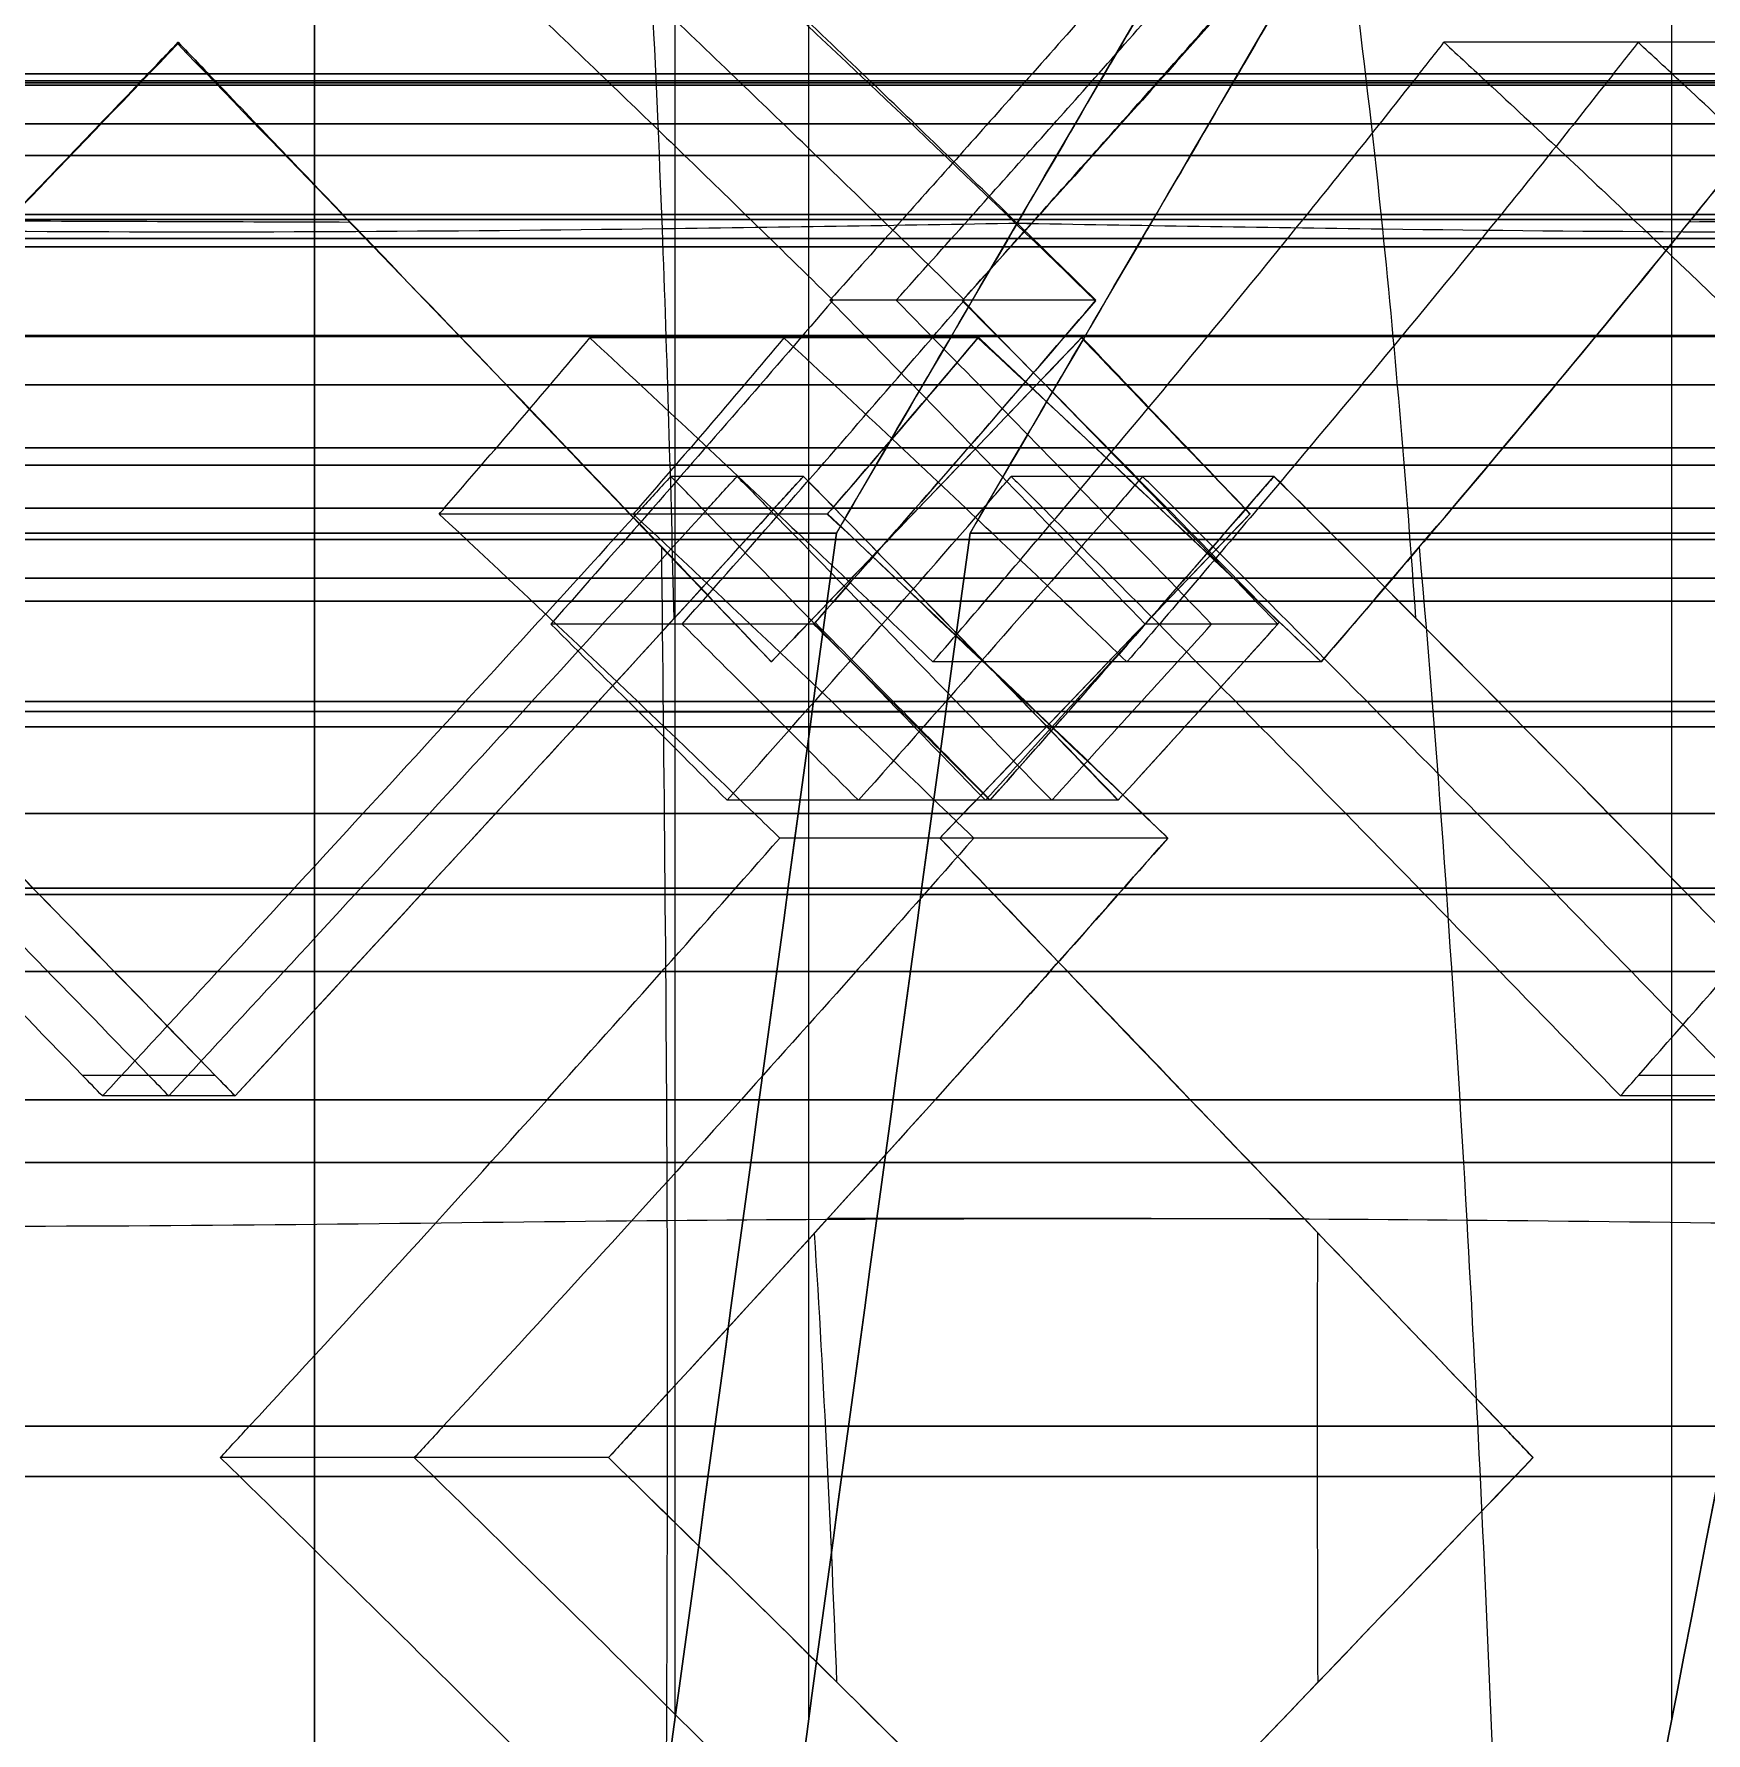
# Model space of a CAD drawing. Header units: millimetres. Extents: x -184 to 184, y -148 to 146.
# Drawn here: x 16.05 to 33.5, y 14.46 to 32.2 of the extents above; entities that cross this region are included whole.
import ezdxf

# ---------------------------------------------------------------- set-up
doc = ezdxf.new("R2010")
doc.units = ezdxf.units.MM
doc.header["$MEASUREMENT"] = 0
doc.layers.add('Rim', color=1, linetype='Continuous', true_color=0xff0000)
doc.layers.add('Tyre', color=7, linetype='Continuous', true_color=0x000000)

msp = doc.modelspace()

# ---------------------------------------------------------------- linework, layer by layer
at = {"layer": 'Rim', "extrusion": (0, 1, 0)}
msp.add_circle((0, 0, 31.782), 44.681, dxfattribs=at)
at = {"layer": 'Rim', "extrusion": (-3.61831e-16, 1, 0)}
msp.add_circle((0, 0, 25.229), 39.275, dxfattribs=at)
at = {"layer": 'Rim', "extrusion": (0, 1, 0)}
for start, end in [(91.5911, 133.4089), (226.5911, 268.4089), (136.5911, 178.4089), (181.5911, 223.4089)]:
    msp.add_arc((0, 0, 26.987), 35.54, start, end, dxfattribs=at)
at = {"layer": 'Rim'}
for points, degree in [([(18.974, 40.039, 0.987), (18.974, 20.938, 0.987), (18.974, 1.837, 0.987)], 2), ([(18.974, 1.837, -0.987), (18.974, 20.938, -0.987), (18.974, 40.039, -0.987)], 2), ([(22.736, 40.039, -24.131), (22.736, 27.312, -24.131), (22.736, 14.584, -24.131)], 2), ([(22.736, 40.039, 24.131), (22.736, 27.312, 24.131), (22.736, 14.584, 24.131)], 2), ([(24.131, 40.039, -22.736), (24.131, 27.312, -22.736), (24.131, 14.584, -22.736)], 2), ([(24.131, 40.039, 22.736), (24.131, 27.312, 22.736), (24.131, 14.584, 22.736)], 2), ([(33.14, 40.039, 0.987), (33.14, 27.312, 0.987), (33.14, 14.584, 0.987)], 2), ([(33.14, 40.039, -0.987), (33.14, 27.312, -0.987), (33.14, 14.584, -0.987)], 2), ([(24.423, 26.987, 25.818), (23.249, 18.358, 24.645), (22.075, 9.73, 23.471), (20.901, 1.102, 22.297)], 3), ([(20.901, 1.102, -22.297), (22.075, 9.73, -23.471), (23.249, 18.359, -24.645), (24.423, 26.987, -25.818)], 3), ([(22.297, 1.102, 20.901), (23.471, 9.73, 22.075), (24.645, 18.359, 23.249), (25.818, 26.987, 24.423)], 3), ([(25.818, 26.987, -24.423), (24.645, 18.358, -23.249), (23.471, 9.73, -22.075), (22.297, 1.102, -20.901)], 3), ([(35.526, 26.987, 0.987), (33.866, 18.358, 0.987), (32.206, 9.73, 0.987), (30.546, 1.102, 0.987)], 3), ([(30.546, 1.102, -0.987), (32.206, 9.73, -0.987), (33.866, 18.359, -0.987), (35.526, 26.987, -0.987)], 3)]:
    msp.add_open_spline(points, degree=degree, dxfattribs=at)
for points, knots in [([(32.039, 40.039, 33.435), (30.77, 37.864, 32.166), (29.501, 35.688, 30.896), (26.962, 31.337, 28.357), (25.692, 29.162, 27.088), (24.423, 26.987, 25.818)], [0, 0, 0, 0, 8.461505, 8.461505, 16.923011, 16.923011, 16.923011, 16.923011]), ([(24.423, 26.987, -25.818), (25.533, 28.889, -26.929), (26.718, 30.92, -28.114), (29.272, 35.296, -30.667), (30.619, 37.605, -32.015), (32.039, 40.039, -33.435)], [0, 0, 0, 0, 8.466131, 8.466131, 16.923011, 16.923011, 16.923011, 16.923011]), ([(25.818, 26.987, 24.423), (26.929, 28.889, 25.533), (28.114, 30.92, 26.718), (30.667, 35.296, 29.272), (32.015, 37.605, 30.619), (33.435, 40.039, 32.039)], [0, 0, 0, 0, 8.466131, 8.466131, 16.923011, 16.923011, 16.923011, 16.923011]), ([(33.435, 40.039, -32.039), (32.166, 37.864, -30.77), (30.896, 35.688, -29.501), (28.357, 31.337, -26.962), (27.088, 29.162, -25.692), (25.818, 26.987, -24.423)], [0, 0, 0, 0, 8.461505, 8.461505, 16.923011, 16.923011, 16.923011, 16.923011])]:
    msp.add_open_spline(points, degree=3, knots=knots, dxfattribs=at)
at = {"layer": 'Tyre'}
for p, q in [((17.552, 32.11, 127.791), (17.552, 32.11, 117.624)), ((34.816, 32.11, -124.203), (30.765, 32.11, -114.878)), ((17.149, 31.688, 128.005), (17.149, 31.688, 117.838)), ((17.956, 31.688, 127.89), (17.956, 31.688, 117.723)), ((24.794, 31.688, 126.773), (22.051, 31.688, 116.983)), ((27.768, 31.688, -126.155), (26.384, 31.688, -116.082)), ((34.485, 31.688, -124.456), (30.435, 31.688, -115.13)), ((35.272, 31.688, -124.239), (31.221, 31.688, -114.914)), ((19.321, 30.262, 128.175), (19.321, 30.262, 118.008)), ((26.269, 30.262, 126.975), (23.525, 30.262, 117.185)), ((26.496, 30.262, -126.927), (25.112, 30.262, -116.855)), ((33.346, 30.262, -125.261), (29.296, 30.262, -115.935)), ((36.791, 30.262, -124.31), (32.741, 30.262, -114.985)), ((25.739, 29.418, -127.35), (24.354, 29.418, -117.278)), ((27.132, 29.418, 127.061), (24.388, 29.418, 117.271)), ((25.9, 29.024, -127.343), (21.85, 29.024, -118.018)), ((26.981, 29.024, 127.119), (26.981, 29.024, 116.951)), ((24.079, 27.579, -128.195), (22.694, 27.579, -118.122)), ((28.991, 27.579, 127.174), (26.248, 27.579, 117.384)), ((24.328, 27.185, -128.14), (20.277, 27.185, -118.815)), ((24.381, 27.246, -128.115), (20.33, 27.246, -118.79)), ((22.208, 27.246, 128.555), (22.208, 27.246, 118.388)), ((23.777, 27.246, -128.337), (22.392, 27.246, -118.265)), ((25.249, 27.246, 128.046), (22.506, 27.246, 118.256)), ((24.404, 27.246, -128.218), (23.019, 27.246, -118.146)), ((27.799, 27.246, -127.443), (23.748, 27.246, -118.118)), ((25.279, 27.246, 127.967), (25.279, 27.246, 117.799)), ((28.702, 27.246, 127.325), (25.959, 27.246, 117.535)), ((27.858, 27.246, -127.504), (26.474, 27.246, -117.432)), ((29.325, 27.246, 127.184), (26.581, 27.246, 117.394)), ((30.851, 27.246, -126.759), (26.8, 27.246, -117.434)), ((28.682, 27.246, 127.221), (28.682, 27.246, 117.054)), ((28.74, 27.185, 127.223), (28.74, 27.185, 117.056)), ((24.185, 26.036, 128.542), (21.442, 26.036, 118.752)), ((29.032, 26.036, -127.535), (27.647, 26.036, -117.462)), ((23.743, 25.642, 128.655), (23.743, 25.642, 118.488)), ((29.482, 25.642, -127.462), (25.431, 25.642, -118.137)), ((25.106, 25.118, 128.574), (22.363, 25.118, 118.784)), ((28.2, 25.118, -127.931), (26.815, 25.118, -117.858)), ((26.025, 24.197, 128.586), (23.281, 24.197, 118.796)), ((27.362, 24.197, -128.308), (25.978, 24.197, -118.236)), ((20.866, 24.059, -129.562), (19.481, 24.059, -119.49)), ((27.618, 24.059, -128.203), (23.567, 24.059, -118.878)), ((25.748, 24.059, 128.592), (25.748, 24.059, 118.425)), ((32.482, 24.059, 127.148), (29.739, 24.059, 117.358)), ((27.883, 23.803, -128.199), (23.832, 23.803, -118.873)), ((25.503, 23.803, 128.693), (25.503, 23.803, 118.526)), ((17.937, 21.326, -130.493), (16.553, 21.326, -120.42)), ((35.539, 21.326, 126.835), (32.796, 21.326, 117.045)), ((18.146, 21.111, -130.499), (16.762, 21.111, -120.426)), ((35.35, 21.111, 126.924), (32.607, 21.111, 117.134)), ((25.455, 21.072, -129.171), (21.405, 21.072, -119.846)), ((28.117, 21.072, 128.618), (28.117, 21.072, 118.451)), ((22.345, 17.662, -130.204), (18.294, 17.662, -120.879)), ((31.382, 17.662, 128.326), (31.382, 17.662, 118.159)), ((22.043, 17.335, -130.294), (17.992, 17.335, -120.968)), ((31.694, 17.335, 128.288), (31.694, 17.335, 118.121))]:
    msp.add_line(p, q, dxfattribs=at)
at = {"layer": 'Tyre', "extrusion": (0, 1, 0)}
for centre, radius in [((-0.002, 0, 31.688), 124.781), ((-0.002, 0, 31.709), 120.479), ((-0.002, 0, 31.663), 49.475), ((-0.002, 0, 31.258), 44.181), ((-0.002, 0, 30.929), 48.861), ((-0.002, 0, 30.262), 125.267), ((-0.002, 0, 30.312), 121.025), ((-0.002, 0, 30.063), 48.21), ((-0.002, 0, 29.975), 43.364), ((-0.002, 0, 29.039), 121.458), ((-0.002, 0, 29.051), 47.517), ((-0.002, 0, 28.534), 42.502), ((-0.002, 0, 27.877), 46.77), ((-0.002, 0, 27.694), 121.862), ((-0.002, 0, 27.246), 126.118), ((-0.002, 0, 26.919), 41.58), ((-0.002, 0, 26.517), 45.956), ((-0.002, 0, 26.277), 122.237), ((-0.002, 0, 25.123), 40.59), ((-0.002, 0, 24.965), 45.07), ((-0.002, 0, 24.059), 126.825), ((-0.002, 0, 23.28), 122.902), ((-0.002, 0, 23.214), 44.105), ((-0.002, 0, 22.411), 41.393), ((-0.002, 0, 21.072), 127.353), ((-0.002, 0, 20.415), 123.407), ((-0.002, 0, 17.662), 127.831), ((-0.002, 0, 17.139), 123.865)]:
    msp.add_circle(centre, radius, dxfattribs=at)
at = {"layer": 'Tyre'}
for points, knots in [([(22.729, 26.095, -128.806), (22.697, 27.467, -128.49), (22.557, 32.246, -127.171), (22.247, 37.279, -124.508), (21.786, 41.714, -121.472), (21.712, 42.392, -120.995)], [69.86476, 69.86476, 69.86476, 69.86476, 73.999983, 84.400301, 86.169776, 86.169776, 86.169776, 86.169776]), ([(30.472, 26.095, 127.197), (30.376, 27.467, 126.895), (29.978, 32.246, 125.629), (29.202, 37.279, 123.063), (28.415, 41.714, 120.094), (28.293, 42.392, 119.627)], [69.86476, 69.86476, 69.86476, 69.86476, 73.999983, 84.400301, 86.169776, 86.169776, 86.169776, 86.169776]), ([(17.559, 35.886, 115.843), (17.957, 35.526, 115.986), (18.356, 35.161, 116.117), (18.755, 34.793, 116.236), (19.295, 34.295, 116.397), (19.836, 33.791, 116.537), (20.376, 33.282, 116.659), (20.935, 32.756, 116.785), (21.493, 32.224, 116.892), (22.051, 31.688, 116.983), (22.543, 31.216, 117.062), (23.035, 30.74, 117.129), (23.525, 30.262, 117.185), (23.813, 29.981, 117.217), (24.101, 29.7, 117.246), (24.388, 29.418, 117.271)], [-973.622347, -973.622347, -973.622347, -973.622347, -971.954081, -971.954081, -971.954081, -969.69815, -969.69815, -969.69815, -967.363104, -967.363104, -967.363104, -965.301067, -965.301067, -965.301067, -964.090916, -964.090916, -964.090916, -964.090916]), ([(25.76, 29.418, 122.166), (25.473, 29.7, 122.141), (25.185, 29.981, 122.112), (24.897, 30.262, 122.08), (24.406, 30.74, 122.024), (23.915, 31.216, 121.957), (23.422, 31.688, 121.878), (22.865, 32.224, 121.787), (22.306, 32.756, 121.68), (21.747, 33.282, 121.554), (21.208, 33.791, 121.432), (20.667, 34.295, 121.292), (20.127, 34.793, 121.131), (19.728, 35.161, 121.012), (19.329, 35.526, 120.881), (18.93, 35.886, 120.738)], [964.090916, 964.090916, 964.090916, 964.090916, 965.301067, 965.301067, 965.301067, 967.363104, 967.363104, 967.363104, 969.69815, 969.69815, 969.69815, 971.954081, 971.954081, 971.954081, 973.622347, 973.622347, 973.622347, 973.622347]), ([(20.295, 35.869, 125.602), (20.886, 35.308, 125.781), (21.483, 34.75, 125.951), (22.652, 33.658, 126.256), (23.224, 33.125, 126.393), (24.912, 31.544, 126.753), (26.022, 30.489, 126.932), (27.127, 29.411, 127.042)], [-470.92901, -470.92901, -470.92901, -470.92901, -468.423682, -468.423682, -466.041244, -466.041244, -461.397579, -461.397579, -461.397579, -461.397579]), ([(27.132, 29.418, 127.061), (26.844, 29.7, 127.036), (26.557, 29.981, 127.007), (26.269, 30.262, 126.975), (25.778, 30.74, 126.919), (25.286, 31.216, 126.852), (24.794, 31.688, 126.773), (24.236, 32.224, 126.682), (23.678, 32.756, 126.576), (23.119, 33.282, 126.449), (22.579, 33.791, 126.327), (22.038, 34.295, 126.187), (21.499, 34.793, 126.026), (21.099, 35.161, 125.907), (20.7, 35.526, 125.776), (20.302, 35.886, 125.633)], [964.090916, 964.090916, 964.090916, 964.090916, 965.301067, 965.301067, 965.301067, 967.363104, 967.363104, 967.363104, 969.69815, 969.69815, 969.69815, 971.954081, 971.954081, 971.954081, 973.622347, 973.622347, 973.622347, 973.622347]), ([(30.05, 35.886, -113.247), (29.742, 35.526, -113.537), (29.428, 35.161, -113.816), (29.109, 34.793, -114.085), (28.678, 34.295, -114.447), (28.238, 33.791, -114.791), (27.791, 33.282, -115.118), (27.329, 32.756, -115.457), (26.859, 32.224, -115.777), (26.384, 31.688, -116.082), (25.964, 31.216, -116.351), (25.54, 30.74, -116.609), (25.112, 30.262, -116.855), (24.86, 29.981, -117), (24.608, 29.7, -117.14), (24.354, 29.418, -117.278)], [-973.622347, -973.622347, -973.622347, -973.622347, -971.954081, -971.954081, -971.954081, -969.69815, -969.69815, -969.69815, -967.363104, -967.363104, -967.363104, -965.301067, -965.301067, -965.301067, -964.090916, -964.090916, -964.090916, -964.090916]), ([(25.047, 29.418, -122.314), (25.3, 29.7, -122.177), (25.553, 29.981, -122.036), (25.804, 30.262, -121.891), (26.232, 30.74, -121.645), (26.656, 31.216, -121.388), (27.076, 31.688, -121.118), (27.551, 32.224, -120.814), (28.021, 32.756, -120.493), (28.483, 33.282, -120.154), (28.93, 33.791, -119.828), (29.37, 34.295, -119.484), (29.801, 34.793, -119.121), (30.12, 35.161, -118.853), (30.434, 35.526, -118.573), (30.742, 35.886, -118.283)], [964.090916, 964.090916, 964.090916, 964.090916, 965.301067, 965.301067, 965.301067, 967.363104, 967.363104, 967.363104, 969.69815, 969.69815, 969.69815, 971.954081, 971.954081, 971.954081, 973.622347, 973.622347, 973.622347, 973.622347]), ([(31.428, 35.869, -123.289), (30.957, 35.308, -123.688), (30.478, 34.75, -124.082), (29.527, 33.658, -124.827), (29.057, 33.125, -125.18), (27.653, 31.544, -126.184), (26.706, 30.489, -126.79), (25.735, 29.411, -127.331)], [-470.92901, -470.92901, -470.92901, -470.92901, -468.423682, -468.423682, -466.041244, -466.041244, -461.397579, -461.397579, -461.397579, -461.397579]), ([(25.739, 29.418, -127.35), (25.992, 29.7, -127.213), (26.245, 29.981, -127.072), (26.496, 30.262, -126.927), (26.924, 30.74, -126.681), (27.348, 31.216, -126.424), (27.768, 31.688, -126.155), (28.244, 32.224, -125.85), (28.713, 32.756, -125.529), (29.176, 33.282, -125.191), (29.622, 33.791, -124.864), (30.062, 34.295, -124.52), (30.493, 34.793, -124.157), (30.812, 35.161, -123.889), (31.126, 35.526, -123.61), (31.434, 35.886, -123.319)], [964.090916, 964.090916, 964.090916, 964.090916, 965.301067, 965.301067, 965.301067, 967.363104, 967.363104, 967.363104, 969.69815, 969.69815, 969.69815, 971.954081, 971.954081, 971.954081, 973.622347, 973.622347, 973.622347, 973.622347]), ([(11.361, 25.642, 130.392), (11.875, 26.178, 130.226), (12.387, 26.713, 130.051), (12.897, 27.246, 129.865), (13.867, 28.26, 129.511), (14.83, 29.266, 129.117), (15.783, 30.262, 128.676), (16.241, 30.74, 128.464), (16.696, 31.216, 128.241), (17.149, 31.688, 128.005), (17.283, 31.829, 127.935), (17.418, 31.97, 127.863), (17.552, 32.11, 127.791)], [522.76178, 522.76178, 522.76178, 522.76178, 525.044749, 525.044749, 525.044749, 529.386131, 529.386131, 529.386131, 531.47209, 531.47209, 531.47209, 532.093883, 532.093883, 532.093883, 532.093883]), ([(17.552, 32.11, 117.624), (17.418, 31.97, 117.696), (17.283, 31.829, 117.768), (17.149, 31.688, 117.838), (16.696, 31.216, 118.074), (16.241, 30.74, 118.297), (15.783, 30.262, 118.509), (14.83, 29.266, 118.95), (13.867, 28.26, 119.344), (12.897, 27.246, 119.698), (12.387, 26.713, 119.884), (11.875, 26.178, 120.059), (11.361, 25.642, 120.225)], [-532.093883, -532.093883, -532.093883, -532.093883, -531.47209, -531.47209, -531.47209, -529.386131, -529.386131, -529.386131, -525.044749, -525.044749, -525.044749, -522.76178, -522.76178, -522.76178, -522.76178]), ([(11.361, 25.642, 125.308), (11.875, 26.178, 125.143), (12.387, 26.713, 124.967), (12.897, 27.246, 124.781), (13.867, 28.26, 124.427), (14.83, 29.266, 124.034), (15.783, 30.262, 123.592), (16.241, 30.74, 123.38), (16.696, 31.216, 123.157), (17.149, 31.688, 122.921), (17.283, 31.829, 122.851), (17.418, 31.97, 122.78), (17.552, 32.11, 122.707)], [522.76178, 522.76178, 522.76178, 522.76178, 525.044749, 525.044749, 525.044749, 529.386131, 529.386131, 529.386131, 531.47209, 531.47209, 531.47209, 532.093883, 532.093883, 532.093883, 532.093883]), ([(17.552, 32.11, 127.791), (17.687, 31.97, 127.825), (17.821, 31.829, 127.858), (17.956, 31.688, 127.89), (18.41, 31.214, 127.998), (18.865, 30.738, 128.093), (19.321, 30.262, 128.175), (20.28, 29.261, 128.349), (21.244, 28.253, 128.472), (22.208, 27.246, 128.555), (22.719, 26.712, 128.6), (23.231, 26.177, 128.632), (23.743, 25.642, 128.655)], [532.093883, 532.093883, 532.093883, 532.093883, 532.686045, 532.686045, 532.686045, 534.681597, 534.681597, 534.681597, 538.874348, 538.874348, 538.874348, 541.097887, 541.097887, 541.097887, 541.097887]), ([(23.743, 25.642, 118.488), (23.231, 26.177, 118.465), (22.719, 26.712, 118.432), (22.208, 27.246, 118.388), (21.244, 28.253, 118.305), (20.28, 29.261, 118.182), (19.321, 30.262, 118.008), (18.865, 30.738, 117.925), (18.41, 31.214, 117.831), (17.956, 31.688, 117.723), (17.821, 31.829, 117.691), (17.687, 31.97, 117.658), (17.552, 32.11, 117.624)], [-541.097887, -541.097887, -541.097887, -541.097887, -538.874348, -538.874348, -538.874348, -534.681597, -534.681597, -534.681597, -532.686045, -532.686045, -532.686045, -532.093883, -532.093883, -532.093883, -532.093883]), ([(17.552, 32.11, 122.707), (17.687, 31.97, 122.742), (17.821, 31.829, 122.775), (17.956, 31.688, 122.807), (18.41, 31.214, 122.915), (18.865, 30.738, 123.009), (19.321, 30.262, 123.092), (20.28, 29.261, 123.266), (21.244, 28.253, 123.389), (22.208, 27.246, 123.472), (22.719, 26.712, 123.516), (23.231, 26.177, 123.549), (23.743, 25.642, 123.571)], [532.093883, 532.093883, 532.093883, 532.093883, 532.686045, 532.686045, 532.686045, 534.681597, 534.681597, 534.681597, 538.874348, 538.874348, 538.874348, 541.097887, 541.097887, 541.097887, 541.097887]), ([(25.431, 25.642, -118.137), (25.892, 26.177, -117.912), (26.348, 26.712, -117.678), (26.8, 27.246, -117.434), (27.651, 28.253, -116.974), (28.486, 29.261, -116.477), (29.296, 30.262, -115.935), (29.681, 30.738, -115.678), (30.061, 31.214, -115.41), (30.435, 31.688, -115.13), (30.546, 31.829, -115.047), (30.656, 31.97, -114.963), (30.765, 32.11, -114.878)], [-541.097887, -541.097887, -541.097887, -541.097887, -538.874348, -538.874348, -538.874348, -534.681597, -534.681597, -534.681597, -532.686045, -532.686045, -532.686045, -532.093883, -532.093883, -532.093883, -532.093883]), ([(32.791, 32.11, -119.541), (32.681, 31.97, -119.626), (32.571, 31.829, -119.71), (32.46, 31.688, -119.793), (32.087, 31.214, -120.072), (31.707, 30.738, -120.34), (31.321, 30.262, -120.598), (30.511, 29.261, -121.139), (29.676, 28.253, -121.636), (28.825, 27.246, -122.097), (28.374, 26.712, -122.341), (27.917, 26.177, -122.575), (27.456, 25.642, -122.8)], [532.093883, 532.093883, 532.093883, 532.093883, 532.686045, 532.686045, 532.686045, 534.681597, 534.681597, 534.681597, 538.874348, 538.874348, 538.874348, 541.097887, 541.097887, 541.097887, 541.097887]), ([(34.816, 32.11, -124.203), (34.706, 31.97, -124.289), (34.596, 31.829, -124.373), (34.485, 31.688, -124.456), (34.112, 31.214, -124.735), (33.732, 30.738, -125.003), (33.346, 30.262, -125.261), (32.537, 29.261, -125.802), (31.702, 28.253, -126.299), (30.851, 27.246, -126.759), (30.399, 26.712, -127.004), (29.942, 26.177, -127.238), (29.482, 25.642, -127.462)], [532.093883, 532.093883, 532.093883, 532.093883, 532.686045, 532.686045, 532.686045, 534.681597, 534.681597, 534.681597, 538.874348, 538.874348, 538.874348, 541.097887, 541.097887, 541.097887, 541.097887]), ([(30.765, 32.11, -114.878), (30.917, 31.97, -114.891), (31.069, 31.829, -114.903), (31.221, 31.688, -114.914), (31.73, 31.216, -114.95), (32.236, 30.74, -114.973), (32.741, 30.262, -114.985), (33.79, 29.266, -115.01), (34.831, 28.26, -114.987), (35.862, 27.246, -114.925), (36.404, 26.713, -114.893), (36.943, 26.178, -114.85), (37.48, 25.642, -114.797)], [-532.093883, -532.093883, -532.093883, -532.093883, -531.47209, -531.47209, -531.47209, -529.386131, -529.386131, -529.386131, -525.044749, -525.044749, -525.044749, -522.76178, -522.76178, -522.76178, -522.76178]), ([(39.505, 25.642, -119.46), (38.969, 26.178, -119.513), (38.429, 26.713, -119.556), (37.887, 27.246, -119.588), (36.856, 28.26, -119.65), (35.816, 29.266, -119.673), (34.766, 30.262, -119.648), (34.262, 30.74, -119.636), (33.755, 31.216, -119.612), (33.246, 31.688, -119.576), (33.095, 31.829, -119.566), (32.943, 31.97, -119.554), (32.791, 32.11, -119.541)], [522.76178, 522.76178, 522.76178, 522.76178, 525.044749, 525.044749, 525.044749, 529.386131, 529.386131, 529.386131, 531.47209, 531.47209, 531.47209, 532.093883, 532.093883, 532.093883, 532.093883]), ([(17.547, 32.094, 127.748), (16.528, 31.027, 128.285), (15.499, 29.96, 128.797), (13.435, 27.811, 129.698), (12.404, 26.736, 130.086), (11.363, 25.648, 130.42)], [-29.400546, -29.400546, -29.400546, -29.400546, -24.69277, -24.69277, -20.068443, -20.068443, -20.068443, -20.068443]), ([(23.745, 25.643, 128.662), (22.715, 26.723, 128.623), (21.688, 27.797, 128.539), (19.616, 29.953, 128.243), (18.579, 31.025, 128.029), (17.547, 32.094, 127.748)], [-38.40455, -38.40455, -38.40455, -38.40455, -33.931781, -33.931781, -29.400546, -29.400546, -29.400546, -29.400546]), ([(29.483, 25.643, -127.47), (30.412, 26.723, -127.023), (31.321, 27.797, -126.537), (33.103, 29.953, -125.44), (33.969, 31.025, -124.831), (34.804, 32.094, -124.162)], [-38.40455, -38.40455, -38.40455, -38.40455, -33.931781, -33.931781, -29.400546, -29.400546, -29.400546, -29.400546]), ([(26.464, 30.222, -126.91), (25.182, 30.2, -127.174), (21.676, 30.142, -127.869), (15.836, 30.105, -128.659), (11.373, 30.195, -129.169), (9.178, 30.22, -129.328)], [-9.754847, -9.754847, -9.754847, -9.754847, -5.796303, 1.091495, 7.691534, 7.691534, 7.691534, 7.691534]), ([(26.291, 30.222, 126.946), (27.572, 30.2, 126.678), (31.065, 30.142, 125.918), (36.736, 30.105, 124.315), (41.033, 30.195, 123.005), (43.109, 30.22, 122.278)], [-9.754847, -9.754847, -9.754847, -9.754847, -5.796303, 1.091495, 7.691534, 7.691534, 7.691534, 7.691534]), ([(24.388, 29.418, 117.271), (23.77, 28.697, 117.621), (23.141, 27.972, 117.948), (22.506, 27.246, 118.256), (22.153, 26.843, 118.427), (21.798, 26.44, 118.592), (21.442, 26.036, 118.752)], [-964.090916, -964.090916, -964.090916, -964.090916, -961.052422, -961.052422, -961.052422, -959.365765, -959.365765, -959.365765, -959.365765]), ([(22.813, 26.036, 123.647), (23.17, 26.44, 123.487), (23.525, 26.843, 123.322), (23.878, 27.246, 123.151), (24.513, 27.972, 122.843), (25.141, 28.697, 122.516), (25.76, 29.418, 122.166)], [959.365765, 959.365765, 959.365765, 959.365765, 961.052422, 961.052422, 961.052422, 964.090916, 964.090916, 964.090916, 964.090916]), ([(24.185, 26.036, 128.542), (24.542, 26.44, 128.383), (24.896, 26.843, 128.217), (25.249, 27.246, 128.046), (25.884, 27.972, 127.738), (26.513, 28.697, 127.411), (27.132, 29.418, 127.061)], [959.365765, 959.365765, 959.365765, 959.365765, 961.052422, 961.052422, 961.052422, 964.090916, 964.090916, 964.090916, 964.090916]), ([(24.354, 29.418, -117.278), (25.061, 28.697, -117.352), (25.768, 27.972, -117.402), (26.474, 27.246, -117.432), (26.865, 26.843, -117.448), (27.257, 26.44, -117.458), (27.647, 26.036, -117.462)], [-964.090916, -964.090916, -964.090916, -964.090916, -961.052422, -961.052422, -961.052422, -959.365765, -959.365765, -959.365765, -959.365765]), ([(28.34, 26.036, -122.499), (27.949, 26.44, -122.494), (27.557, 26.843, -122.484), (27.166, 27.246, -122.468), (26.46, 27.972, -122.438), (25.754, 28.697, -122.388), (25.047, 29.418, -122.314)], [959.365765, 959.365765, 959.365765, 959.365765, 961.052422, 961.052422, 961.052422, 964.090916, 964.090916, 964.090916, 964.090916]), ([(29.032, 26.036, -127.535), (28.641, 26.44, -127.531), (28.25, 26.843, -127.521), (27.858, 27.246, -127.504), (27.153, 27.972, -127.475), (26.446, 28.697, -127.425), (25.739, 29.418, -127.35)], [959.365765, 959.365765, 959.365765, 959.365765, 961.052422, 961.052422, 961.052422, 964.090916, 964.090916, 964.090916, 964.090916]), ([(20.277, 27.185, -118.815), (20.295, 27.206, -118.806), (20.313, 27.226, -118.798), (20.33, 27.246, -118.79), (20.843, 27.839, -118.546), (21.35, 28.432, -118.289), (21.85, 29.024, -118.018)], [-548.573531, -548.573531, -548.573531, -548.573531, -548.489115, -548.489115, -548.489115, -546.026188, -546.026188, -546.026188, -546.026188]), ([(21.85, 29.024, -118.018), (22.485, 28.435, -118.066), (23.118, 27.842, -118.099), (23.748, 27.246, -118.118), (24.311, 26.714, -118.135), (24.872, 26.179, -118.141), (25.431, 25.642, -118.137)], [-546.026188, -546.026188, -546.026188, -546.026188, -543.423371, -543.423371, -543.423371, -541.097887, -541.097887, -541.097887, -541.097887]), ([(23.875, 29.024, -122.68), (23.375, 28.432, -122.952), (22.868, 27.839, -123.209), (22.355, 27.246, -123.452), (22.338, 27.226, -123.461), (22.32, 27.206, -123.469), (22.303, 27.185, -123.478)], [546.026188, 546.026188, 546.026188, 546.026188, 548.489115, 548.489115, 548.489115, 548.573531, 548.573531, 548.573531, 548.573531]), ([(23.743, 25.642, 128.655), (24.258, 26.179, 128.436), (24.77, 26.714, 128.207), (25.279, 27.246, 127.967), (25.85, 27.842, 127.698), (26.417, 28.435, 127.416), (26.981, 29.024, 127.119)], [541.097887, 541.097887, 541.097887, 541.097887, 543.423371, 543.423371, 543.423371, 546.026188, 546.026188, 546.026188, 546.026188]), ([(26.981, 29.024, 116.951), (26.417, 28.435, 117.249), (25.85, 27.842, 117.531), (25.279, 27.246, 117.799), (24.77, 26.714, 118.039), (24.258, 26.179, 118.269), (23.743, 25.642, 118.488)], [-546.026188, -546.026188, -546.026188, -546.026188, -543.423371, -543.423371, -543.423371, -541.097887, -541.097887, -541.097887, -541.097887]), ([(23.743, 25.642, 123.571), (24.258, 26.179, 123.352), (24.77, 26.714, 123.123), (25.279, 27.246, 122.883), (25.85, 27.842, 122.614), (26.417, 28.435, 122.332), (26.981, 29.024, 122.035)], [541.097887, 541.097887, 541.097887, 541.097887, 543.423371, 543.423371, 543.423371, 546.026188, 546.026188, 546.026188, 546.026188]), ([(27.456, 25.642, -122.8), (26.897, 26.179, -122.804), (26.336, 26.714, -122.797), (25.773, 27.246, -122.78), (25.143, 27.842, -122.761), (24.51, 28.435, -122.729), (23.875, 29.024, -122.68)], [541.097887, 541.097887, 541.097887, 541.097887, 543.423371, 543.423371, 543.423371, 546.026188, 546.026188, 546.026188, 546.026188]), ([(25.9, 29.024, -127.343), (25.401, 28.432, -127.614), (24.893, 27.839, -127.871), (24.381, 27.246, -128.115), (24.363, 27.226, -128.124), (24.346, 27.206, -128.132), (24.328, 27.185, -128.14)], [546.026188, 546.026188, 546.026188, 546.026188, 548.489115, 548.489115, 548.489115, 548.573531, 548.573531, 548.573531, 548.573531]), ([(29.482, 25.642, -127.462), (28.923, 26.179, -127.466), (28.362, 26.714, -127.46), (27.799, 27.246, -127.443), (27.168, 27.842, -127.424), (26.536, 28.435, -127.391), (25.9, 29.024, -127.343)], [541.097887, 541.097887, 541.097887, 541.097887, 543.423371, 543.423371, 543.423371, 546.026188, 546.026188, 546.026188, 546.026188]), ([(26.981, 29.024, 127.119), (27.547, 28.432, 127.168), (28.115, 27.839, 127.202), (28.682, 27.246, 127.221), (28.701, 27.226, 127.222), (28.721, 27.206, 127.223), (28.74, 27.185, 127.223)], [546.026188, 546.026188, 546.026188, 546.026188, 548.489115, 548.489115, 548.489115, 548.573531, 548.573531, 548.573531, 548.573531]), ([(28.74, 27.185, 117.056), (28.721, 27.206, 117.056), (28.701, 27.226, 117.055), (28.682, 27.246, 117.054), (28.115, 27.839, 117.035), (27.547, 28.432, 117.001), (26.981, 29.024, 116.951)], [-548.573531, -548.573531, -548.573531, -548.573531, -548.489115, -548.489115, -548.489115, -546.026188, -546.026188, -546.026188, -546.026188]), ([(26.981, 29.024, 122.035), (27.547, 28.432, 122.085), (28.115, 27.839, 122.118), (28.682, 27.246, 122.138), (28.701, 27.226, 122.138), (28.721, 27.206, 122.139), (28.74, 27.185, 122.14)], [546.026188, 546.026188, 546.026188, 546.026188, 548.489115, 548.489115, 548.489115, 548.573531, 548.573531, 548.573531, 548.573531]), ([(16.762, 21.111, -120.426), (16.692, 21.183, -120.425), (16.623, 21.254, -120.423), (16.553, 21.326, -120.42), (15.667, 22.239, -120.394), (14.779, 23.151, -120.344), (13.891, 24.059, -120.267), (12.848, 25.126, -120.178), (11.803, 26.19, -120.052), (10.759, 27.246, -119.883), (10.649, 27.357, -119.865), (10.54, 27.468, -119.847), (10.43, 27.579, -119.828)], [-942.96893, -942.96893, -942.96893, -942.96893, -942.669356, -942.669356, -942.669356, -938.850539, -938.850539, -938.850539, -934.364562, -934.364562, -934.364562, -933.893108, -933.893108, -933.893108, -933.893108]), ([(11.122, 27.579, -124.864), (11.232, 27.468, -124.883), (11.342, 27.357, -124.901), (11.451, 27.246, -124.919), (12.496, 26.19, -125.088), (13.54, 25.126, -125.214), (14.583, 24.059, -125.304), (15.472, 23.151, -125.38), (16.359, 22.239, -125.43), (17.245, 21.326, -125.457), (17.315, 21.254, -125.459), (17.384, 21.183, -125.461), (17.454, 21.111, -125.463)], [933.893108, 933.893108, 933.893108, 933.893108, 934.364562, 934.364562, 934.364562, 938.850539, 938.850539, 938.850539, 942.669356, 942.669356, 942.669356, 942.96893, 942.96893, 942.96893, 942.96893]), ([(11.814, 27.579, -129.901), (11.924, 27.468, -129.919), (12.034, 27.357, -129.938), (12.144, 27.246, -129.955), (13.188, 26.19, -130.125), (14.232, 25.126, -130.25), (15.276, 24.059, -130.34), (16.164, 23.151, -130.416), (17.051, 22.239, -130.466), (17.937, 21.326, -130.493), (18.007, 21.254, -130.495), (18.076, 21.183, -130.497), (18.146, 21.111, -130.499)], [933.893108, 933.893108, 933.893108, 933.893108, 934.364562, 934.364562, 934.364562, 938.850539, 938.850539, 938.850539, 942.669356, 942.669356, 942.669356, 942.96893, 942.96893, 942.96893, 942.96893]), ([(22.694, 27.579, -118.122), (22.594, 27.468, -118.17), (22.493, 27.357, -118.218), (22.392, 27.246, -118.265), (21.433, 26.19, -118.712), (20.461, 25.127, -119.119), (19.481, 24.059, -119.49), (18.582, 23.08, -119.83), (17.674, 22.096, -120.142), (16.762, 21.111, -120.426)], [-952.04808, -952.04808, -952.04808, -952.04808, -951.576402, -951.576402, -951.576402, -947.08861, -947.08861, -947.08861, -942.96893, -942.96893, -942.96893, -942.96893]), ([(17.454, 21.111, -125.463), (18.367, 22.096, -125.178), (19.274, 23.08, -124.867), (20.174, 24.059, -124.526), (21.154, 25.127, -124.155), (22.125, 26.19, -123.749), (23.084, 27.246, -123.301), (23.185, 27.357, -123.254), (23.286, 27.468, -123.206), (23.386, 27.579, -123.158)], [942.96893, 942.96893, 942.96893, 942.96893, 947.08861, 947.08861, 947.08861, 951.576402, 951.576402, 951.576402, 952.04808, 952.04808, 952.04808, 952.04808]), ([(18.146, 21.111, -130.499), (19.059, 22.097, -130.214), (19.966, 23.08, -129.903), (20.866, 24.059, -129.562), (21.846, 25.127, -129.191), (22.817, 26.19, -128.785), (23.777, 27.246, -128.337), (23.877, 27.357, -128.29), (23.978, 27.468, -128.243), (24.079, 27.579, -128.195)], [942.96893, 942.96893, 942.96893, 942.96893, 947.08861, 947.08861, 947.08861, 951.576402, 951.576402, 951.576402, 952.04808, 952.04808, 952.04808, 952.04808]), ([(25.978, 24.197, -118.236), (24.994, 25.216, -118.241), (24.007, 26.234, -118.213), (23.019, 27.246, -118.146), (22.911, 27.357, -118.138), (22.803, 27.468, -118.131), (22.694, 27.579, -118.122)], [-956.764231, -956.764231, -956.764231, -956.764231, -952.513961, -952.513961, -952.513961, -952.04808, -952.04808, -952.04808, -952.04808]), ([(23.281, 24.197, 118.796), (24.186, 25.216, 118.409), (25.08, 26.234, 117.991), (25.959, 27.246, 117.535), (26.055, 27.357, 117.485), (26.152, 27.468, 117.435), (26.248, 27.579, 117.384)], [-956.764231, -956.764231, -956.764231, -956.764231, -952.513961, -952.513961, -952.513961, -952.04808, -952.04808, -952.04808, -952.04808]), ([(23.386, 27.579, -123.158), (23.495, 27.468, -123.167), (23.603, 27.357, -123.175), (23.711, 27.246, -123.182), (24.699, 26.234, -123.25), (25.686, 25.216, -123.278), (26.67, 24.197, -123.272)], [952.04808, 952.04808, 952.04808, 952.04808, 952.513961, 952.513961, 952.513961, 956.764231, 956.764231, 956.764231, 956.764231]), ([(24.079, 27.579, -128.195), (24.187, 27.468, -128.203), (24.295, 27.357, -128.211), (24.404, 27.246, -128.218), (25.392, 26.234, -128.286), (26.378, 25.216, -128.314), (27.362, 24.197, -128.308)], [952.04808, 952.04808, 952.04808, 952.04808, 952.513961, 952.513961, 952.513961, 956.764231, 956.764231, 956.764231, 956.764231]), ([(27.619, 27.579, 122.279), (27.523, 27.468, 122.33), (27.427, 27.357, 122.38), (27.331, 27.246, 122.43), (26.451, 26.234, 122.886), (25.557, 25.216, 123.304), (24.653, 24.197, 123.691)], [952.04808, 952.04808, 952.04808, 952.04808, 952.513961, 952.513961, 952.513961, 956.764231, 956.764231, 956.764231, 956.764231]), ([(28.991, 27.579, 127.174), (28.895, 27.468, 127.225), (28.798, 27.357, 127.275), (28.702, 27.246, 127.325), (27.823, 26.234, 127.781), (26.929, 25.216, 128.199), (26.025, 24.197, 128.586)], [952.04808, 952.04808, 952.04808, 952.04808, 952.513961, 952.513961, 952.513961, 956.764231, 956.764231, 956.764231, 956.764231]), ([(26.248, 27.579, 117.384), (26.359, 27.468, 117.388), (26.47, 27.357, 117.391), (26.581, 27.246, 117.394), (27.64, 26.19, 117.423), (28.693, 25.127, 117.408), (29.739, 24.059, 117.358), (30.7, 23.08, 117.312), (31.656, 22.096, 117.236), (32.607, 21.111, 117.134)], [-952.04808, -952.04808, -952.04808, -952.04808, -951.576402, -951.576402, -951.576402, -947.08861, -947.08861, -947.08861, -942.96893, -942.96893, -942.96893, -942.96893]), ([(33.979, 21.111, 122.029), (33.028, 22.096, 122.131), (32.072, 23.08, 122.207), (31.111, 24.059, 122.253), (30.064, 25.127, 122.303), (29.011, 26.19, 122.318), (27.953, 27.246, 122.289), (27.842, 27.357, 122.286), (27.73, 27.468, 122.283), (27.619, 27.579, 122.279)], [942.96893, 942.96893, 942.96893, 942.96893, 947.08861, 947.08861, 947.08861, 951.576402, 951.576402, 951.576402, 952.04808, 952.04808, 952.04808, 952.04808]), ([(35.35, 21.111, 126.924), (34.399, 22.097, 127.026), (33.444, 23.08, 127.102), (32.483, 24.059, 127.148), (31.436, 25.127, 127.198), (30.383, 26.19, 127.213), (29.325, 27.246, 127.184), (29.213, 27.357, 127.181), (29.102, 27.468, 127.178), (28.991, 27.579, 127.174)], [942.96893, 942.96893, 942.96893, 942.96893, 947.08861, 947.08861, 947.08861, 951.576402, 951.576402, 951.576402, 952.04808, 952.04808, 952.04808, 952.04808]), ([(32.607, 21.111, 117.134), (32.67, 21.183, 117.104), (32.733, 21.254, 117.075), (32.796, 21.326, 117.045), (33.598, 22.239, 116.668), (34.392, 23.151, 116.268), (35.177, 24.059, 115.844), (36.098, 25.126, 115.346), (37.006, 26.19, 114.815), (37.896, 27.246, 114.244), (37.99, 27.357, 114.184), (38.083, 27.468, 114.123), (38.176, 27.579, 114.062)], [-942.96893, -942.96893, -942.96893, -942.96893, -942.669356, -942.669356, -942.669356, -938.850539, -938.850539, -938.850539, -934.364562, -934.364562, -934.364562, -933.893108, -933.893108, -933.893108, -933.893108]), ([(23.832, 23.803, -118.873), (23.744, 23.889, -118.875), (23.655, 23.974, -118.877), (23.567, 24.059, -118.878), (22.478, 25.11, -118.894), (21.382, 26.152, -118.875), (20.277, 27.185, -118.815)], [-553.481691, -553.481691, -553.481691, -553.481691, -553.113052, -553.113052, -553.113052, -548.573531, -548.573531, -548.573531, -548.573531]), ([(22.303, 27.185, -123.478), (23.407, 26.152, -123.538), (24.503, 25.11, -123.557), (25.592, 24.059, -123.541), (25.681, 23.974, -123.539), (25.769, 23.889, -123.538), (25.857, 23.803, -123.536)], [548.573531, 548.573531, 548.573531, 548.573531, 553.113052, 553.113052, 553.113052, 553.481691, 553.481691, 553.481691, 553.481691]), ([(24.328, 27.185, -128.14), (25.432, 26.152, -128.2), (26.528, 25.11, -128.219), (27.618, 24.059, -128.203), (27.706, 23.974, -128.202), (27.794, 23.889, -128.201), (27.883, 23.803, -128.199)], [548.573531, 548.573531, 548.573531, 548.573531, 553.113052, 553.113052, 553.113052, 553.481691, 553.481691, 553.481691, 553.481691]), ([(28.74, 27.185, 127.223), (27.752, 26.152, 127.718), (26.754, 25.11, 128.173), (25.748, 24.059, 128.592), (25.667, 23.974, 128.626), (25.585, 23.889, 128.66), (25.503, 23.803, 128.693)], [548.573531, 548.573531, 548.573531, 548.573531, 553.113052, 553.113052, 553.113052, 553.481691, 553.481691, 553.481691, 553.481691]), ([(25.503, 23.803, 118.526), (25.585, 23.889, 118.492), (25.667, 23.974, 118.459), (25.748, 24.059, 118.425), (26.754, 25.11, 118.005), (27.752, 26.152, 117.551), (28.74, 27.185, 117.056)], [-553.481691, -553.481691, -553.481691, -553.481691, -553.113052, -553.113052, -553.113052, -548.573531, -548.573531, -548.573531, -548.573531]), ([(28.74, 27.185, 122.14), (27.752, 26.152, 122.635), (26.754, 25.11, 123.089), (25.748, 24.059, 123.508), (25.667, 23.974, 123.542), (25.585, 23.889, 123.576), (25.503, 23.803, 123.61)], [548.573531, 548.573531, 548.573531, 548.573531, 553.113052, 553.113052, 553.113052, 553.481691, 553.481691, 553.481691, 553.481691]), ([(22.611, 7.845, 131.068), (22.614, 8.374, 131.041), (22.639, 12.364, 130.824), (22.687, 18.671, 130.306), (22.625, 24.502, 129.183), (22.599, 26.844, 128.599)], [51.609654, 51.609654, 51.609654, 51.609654, 53.199346, 63.599665, 70.617441, 70.617441, 70.617441, 70.617441]), ([(31.482, 7.845, -129.225), (31.468, 8.374, -129.201), (31.359, 12.364, -129.012), (31.108, 18.671, -128.556), (30.717, 24.502, -127.501), (30.509, 26.844, -126.956)], [51.609654, 51.609654, 51.609654, 51.609654, 53.199346, 63.599665, 70.617441, 70.617441, 70.617441, 70.617441]), ([(17.992, 17.335, -120.968), (18.093, 17.444, -120.939), (18.193, 17.553, -120.909), (18.294, 17.662, -120.879), (19.343, 18.797, -120.566), (20.381, 19.934, -120.223), (21.405, 21.072, -119.846), (22.223, 21.982, -119.544), (23.033, 22.893, -119.221), (23.832, 23.803, -118.873)], [-562.448075, -562.448075, -562.448075, -562.448075, -561.994457, -561.994457, -561.994457, -557.263242, -557.263242, -557.263242, -553.481691, -553.481691, -553.481691, -553.481691]), ([(25.857, 23.803, -123.536), (25.058, 22.893, -123.884), (24.248, 21.982, -124.207), (23.43, 21.072, -124.508), (22.406, 19.934, -124.886), (21.368, 18.797, -125.229), (20.319, 17.662, -125.542), (20.219, 17.553, -125.572), (20.118, 17.444, -125.601), (20.017, 17.335, -125.631)], [553.481691, 553.481691, 553.481691, 553.481691, 557.263242, 557.263242, 557.263242, 561.994457, 561.994457, 561.994457, 562.448075, 562.448075, 562.448075, 562.448075]), ([(27.883, 23.803, -128.199), (27.084, 22.893, -128.546), (26.274, 21.982, -128.87), (25.455, 21.072, -129.171), (24.431, 19.934, -129.548), (23.393, 18.797, -129.892), (22.345, 17.662, -130.204), (22.244, 17.553, -130.234), (22.143, 17.444, -130.264), (22.043, 17.335, -130.294)], [553.481691, 553.481691, 553.481691, 553.481691, 557.263242, 557.263242, 557.263242, 561.994457, 561.994457, 561.994457, 562.448075, 562.448075, 562.448075, 562.448075]), ([(25.503, 23.803, 128.693), (26.375, 22.893, 128.694), (27.246, 21.982, 128.668), (28.117, 21.072, 128.618), (29.207, 19.934, 128.556), (30.295, 18.797, 128.457), (31.382, 17.662, 128.326), (31.486, 17.553, 128.314), (31.59, 17.444, 128.301), (31.694, 17.335, 128.288)], [553.481691, 553.481691, 553.481691, 553.481691, 557.263242, 557.263242, 557.263242, 561.994457, 561.994457, 561.994457, 562.448075, 562.448075, 562.448075, 562.448075]), ([(31.694, 17.335, 118.121), (31.59, 17.444, 118.134), (31.486, 17.553, 118.147), (31.382, 17.662, 118.159), (30.295, 18.797, 118.29), (29.207, 19.934, 118.389), (28.117, 21.072, 118.451), (27.246, 21.982, 118.5), (26.375, 22.893, 118.527), (25.503, 23.803, 118.526)], [-562.448075, -562.448075, -562.448075, -562.448075, -561.994457, -561.994457, -561.994457, -557.263242, -557.263242, -557.263242, -553.481691, -553.481691, -553.481691, -553.481691]), ([(25.503, 23.803, 123.61), (26.375, 22.893, 123.61), (27.246, 21.982, 123.584), (28.117, 21.072, 123.534), (29.207, 19.934, 123.472), (30.295, 18.797, 123.374), (31.382, 17.662, 123.243), (31.486, 17.553, 123.23), (31.59, 17.444, 123.217), (31.694, 17.335, 123.204)], [553.481691, 553.481691, 553.481691, 553.481691, 557.263242, 557.263242, 557.263242, 561.994457, 561.994457, 561.994457, 562.448075, 562.448075, 562.448075, 562.448075]), ([(5.8, 19.832, 131.812), (6.806, 19.827, 131.765), (10.105, 19.803, 131.576), (15.711, 19.715, 131.158), (22.683, 19.829, 130.054), (27.025, 19.834, 129.071), (29.302, 19.833, 128.53)], [4.957821, 4.957821, 4.957821, 4.957821, 7.979294, 14.867092, 21.754891, 28.497638, 28.497638, 28.497638, 28.497638]), ([(47.197, 19.832, -123.21), (46.256, 19.827, -123.567), (43.154, 19.803, -124.708), (37.847, 19.715, -126.558), (31.012, 19.829, -128.324), (26.638, 19.834, -129.151), (24.334, 19.833, -129.563)], [4.957821, 4.957821, 4.957821, 4.957821, 7.979294, 14.867092, 21.754891, 28.497638, 28.497638, 28.497638, 28.497638]), ([(24.484, 10.867, -120.374), (23.385, 11.984, -120.528), (22.279, 13.097, -120.656), (21.166, 14.206, -120.757), (20.114, 15.254, -120.853), (19.056, 16.297, -120.924), (17.992, 17.335, -120.968)], [-571.634047, -571.634047, -571.634047, -571.634047, -566.910086, -566.910086, -566.910086, -562.448075, -562.448075, -562.448075, -562.448075]), ([(20.017, 17.335, -125.631), (21.081, 16.297, -125.586), (22.139, 15.254, -125.515), (23.191, 14.206, -125.42), (24.304, 13.097, -125.319), (25.41, 11.984, -125.191), (26.509, 10.867, -125.037)], [562.448075, 562.448075, 562.448075, 562.448075, 566.910086, 566.910086, 566.910086, 571.634047, 571.634047, 571.634047, 571.634047]), ([(28.536, 10.867, -129.707), (27.485, 11.937, -129.856), (26.427, 13.002, -129.979), (24.262, 15.159, -130.174), (23.155, 16.249, -130.243), (22.043, 17.335, -130.297)], [-68.94071, -68.94071, -68.94071, -68.94071, -64.42064, -64.42064, -59.754737, -59.754737, -59.754737, -59.754737]), ([(22.043, 17.335, -130.294), (23.107, 16.297, -130.249), (24.165, 15.254, -130.178), (25.216, 14.206, -130.083), (26.33, 13.097, -129.982), (27.436, 11.984, -129.853), (28.535, 10.867, -129.7)], [562.448075, 562.448075, 562.448075, 562.448075, 566.910086, 566.910086, 566.910086, 571.634047, 571.634047, 571.634047, 571.634047]), ([(31.694, 17.335, 128.288), (30.701, 16.297, 128.671), (29.702, 15.254, 129.027), (28.7, 14.206, 129.359), (27.638, 13.097, 129.71), (26.572, 11.984, 130.033), (25.503, 10.867, 130.33)], [562.448075, 562.448075, 562.448075, 562.448075, 566.910086, 566.910086, 566.910086, 571.634047, 571.634047, 571.634047, 571.634047]), ([(25.503, 10.867, 120.162), (26.572, 11.984, 119.866), (27.638, 13.097, 119.543), (28.7, 14.206, 119.192), (29.702, 15.254, 118.86), (30.701, 16.297, 118.504), (31.694, 17.335, 118.121)], [-571.634047, -571.634047, -571.634047, -571.634047, -566.910086, -566.910086, -566.910086, -562.448075, -562.448075, -562.448075, -562.448075]), ([(31.694, 17.335, 123.204), (30.701, 16.297, 123.587), (29.702, 15.254, 123.944), (28.7, 14.206, 124.275), (27.638, 13.097, 124.626), (26.572, 11.984, 124.949), (25.503, 10.867, 125.246)], [562.448075, 562.448075, 562.448075, 562.448075, 566.910086, 566.910086, 566.910086, 571.634047, 571.634047, 571.634047, 571.634047]), ([(25.505, 10.867, 130.337), (26.528, 11.937, 130.054), (27.548, 13.002, 129.746), (29.611, 15.159, 129.062), (30.654, 16.249, 128.684), (31.695, 17.335, 128.291)], [-68.94071, -68.94071, -68.94071, -68.94071, -64.42064, -64.42064, -59.754737, -59.754737, -59.754737, -59.754737])]:
    msp.add_open_spline(points, degree=3, knots=knots, dxfattribs=at)
for points in [[(15.775, 30.246, 128.646), (16.964, 30.243, 128.497), (18.156, 30.238, 128.341), (19.344, 30.234, 128.169)], [(36.787, 30.246, -124.28), (35.637, 30.243, -124.617), (34.481, 30.238, -124.948), (33.324, 30.234, -125.264)], [(27.127, 29.411, 127.042), (26.17, 28.299, 127.617), (25.192, 27.178, 128.129), (24.2, 26.052, 128.611)], [(25.735, 29.411, -127.331), (26.842, 28.299, -127.477), (27.943, 27.178, -127.557), (29.045, 26.052, -127.604)], [(26.986, 29.031, 127.147), (25.909, 27.902, 127.659), (24.831, 26.778, 128.179), (23.745, 25.643, 128.662)], [(24.331, 27.189, -128.154), (24.862, 27.802, -127.903), (25.387, 28.416, -127.643), (25.906, 29.031, -127.372)], [(25.906, 29.031, -127.372), (27.099, 27.902, -127.412), (28.295, 26.778, -127.459), (29.483, 25.643, -127.47)], [(28.743, 27.189, 127.237), (28.156, 27.802, 127.218), (27.571, 28.416, 127.19), (26.986, 29.031, 127.147)], [(18.146, 21.111, -130.499), (16.037, 23.29, -130.459), (13.932, 25.438, -130.259), (11.813, 27.576, -129.89)], [(24.078, 27.578, -128.19), (22.194, 25.501, -129.098), (20.103, 23.224, -129.884), (18.146, 21.111, -130.499)], [(27.365, 24.2, -128.324), (26.271, 25.331, -128.322), (25.178, 26.458, -128.288), (24.078, 27.578, -128.19)], [(26.028, 24.2, 128.602), (27.031, 25.331, 128.164), (28.019, 26.458, 127.698), (28.99, 27.578, 127.169)], [(28.99, 27.578, 127.169), (31.079, 25.501, 127.252), (33.31, 23.224, 127.14), (35.35, 21.111, 126.924)], [(27.882, 23.803, -128.195), (26.702, 24.935, -128.198), (25.515, 26.06, -128.17), (24.331, 27.189, -128.154)], [(25.502, 23.803, 128.69), (26.586, 24.935, 128.222), (27.664, 26.06, 127.723), (28.743, 27.189, 127.237)], [(21.442, 26.036, 118.752), (22.056, 25.425, 118.78), (22.67, 24.812, 118.794), (23.281, 24.197, 118.796)], [(24.653, 24.197, 123.691), (24.041, 24.812, 123.689), (23.428, 25.425, 123.675), (22.813, 26.036, 123.647)], [(26.025, 24.197, 128.586), (25.413, 24.812, 128.584), (24.8, 25.425, 128.57), (24.185, 26.036, 128.542)], [(24.2, 26.052, 128.611), (24.81, 25.436, 128.62), (25.42, 24.819, 128.616), (26.028, 24.2, 128.602)], [(27.647, 26.036, -117.462), (27.094, 25.425, -117.733), (26.538, 24.812, -117.99), (25.978, 24.197, -118.236)], [(26.67, 24.197, -123.272), (27.23, 24.812, -123.026), (27.787, 25.425, -122.769), (28.34, 26.036, -122.499)], [(27.362, 24.197, -128.308), (27.922, 24.812, -128.063), (28.479, 25.425, -127.805), (29.032, 26.036, -127.535)], [(29.045, 26.052, -127.604), (28.489, 25.436, -127.856), (27.929, 24.819, -128.094), (27.365, 24.2, -128.324)], [(22.043, 17.335, -130.297), (24.036, 19.488, -129.704), (25.982, 21.639, -129.01), (27.882, 23.803, -128.195)], [(31.695, 17.335, 128.291), (29.631, 19.488, 128.541), (27.569, 21.639, 128.68), (25.502, 23.803, 128.69)], [(24.428, 14.99, -130.152), (24.369, 16.553, -130.003), (24.294, 18.116, -129.825), (24.195, 19.68, -129.61)], [(29.45, 14.99, 129.108), (29.445, 16.553, 128.949), (29.443, 18.116, 128.756), (29.448, 19.68, 128.519)]]:
    msp.add_open_spline(points, degree=3, dxfattribs=at)

doc.saveas('drawing.dxf')
